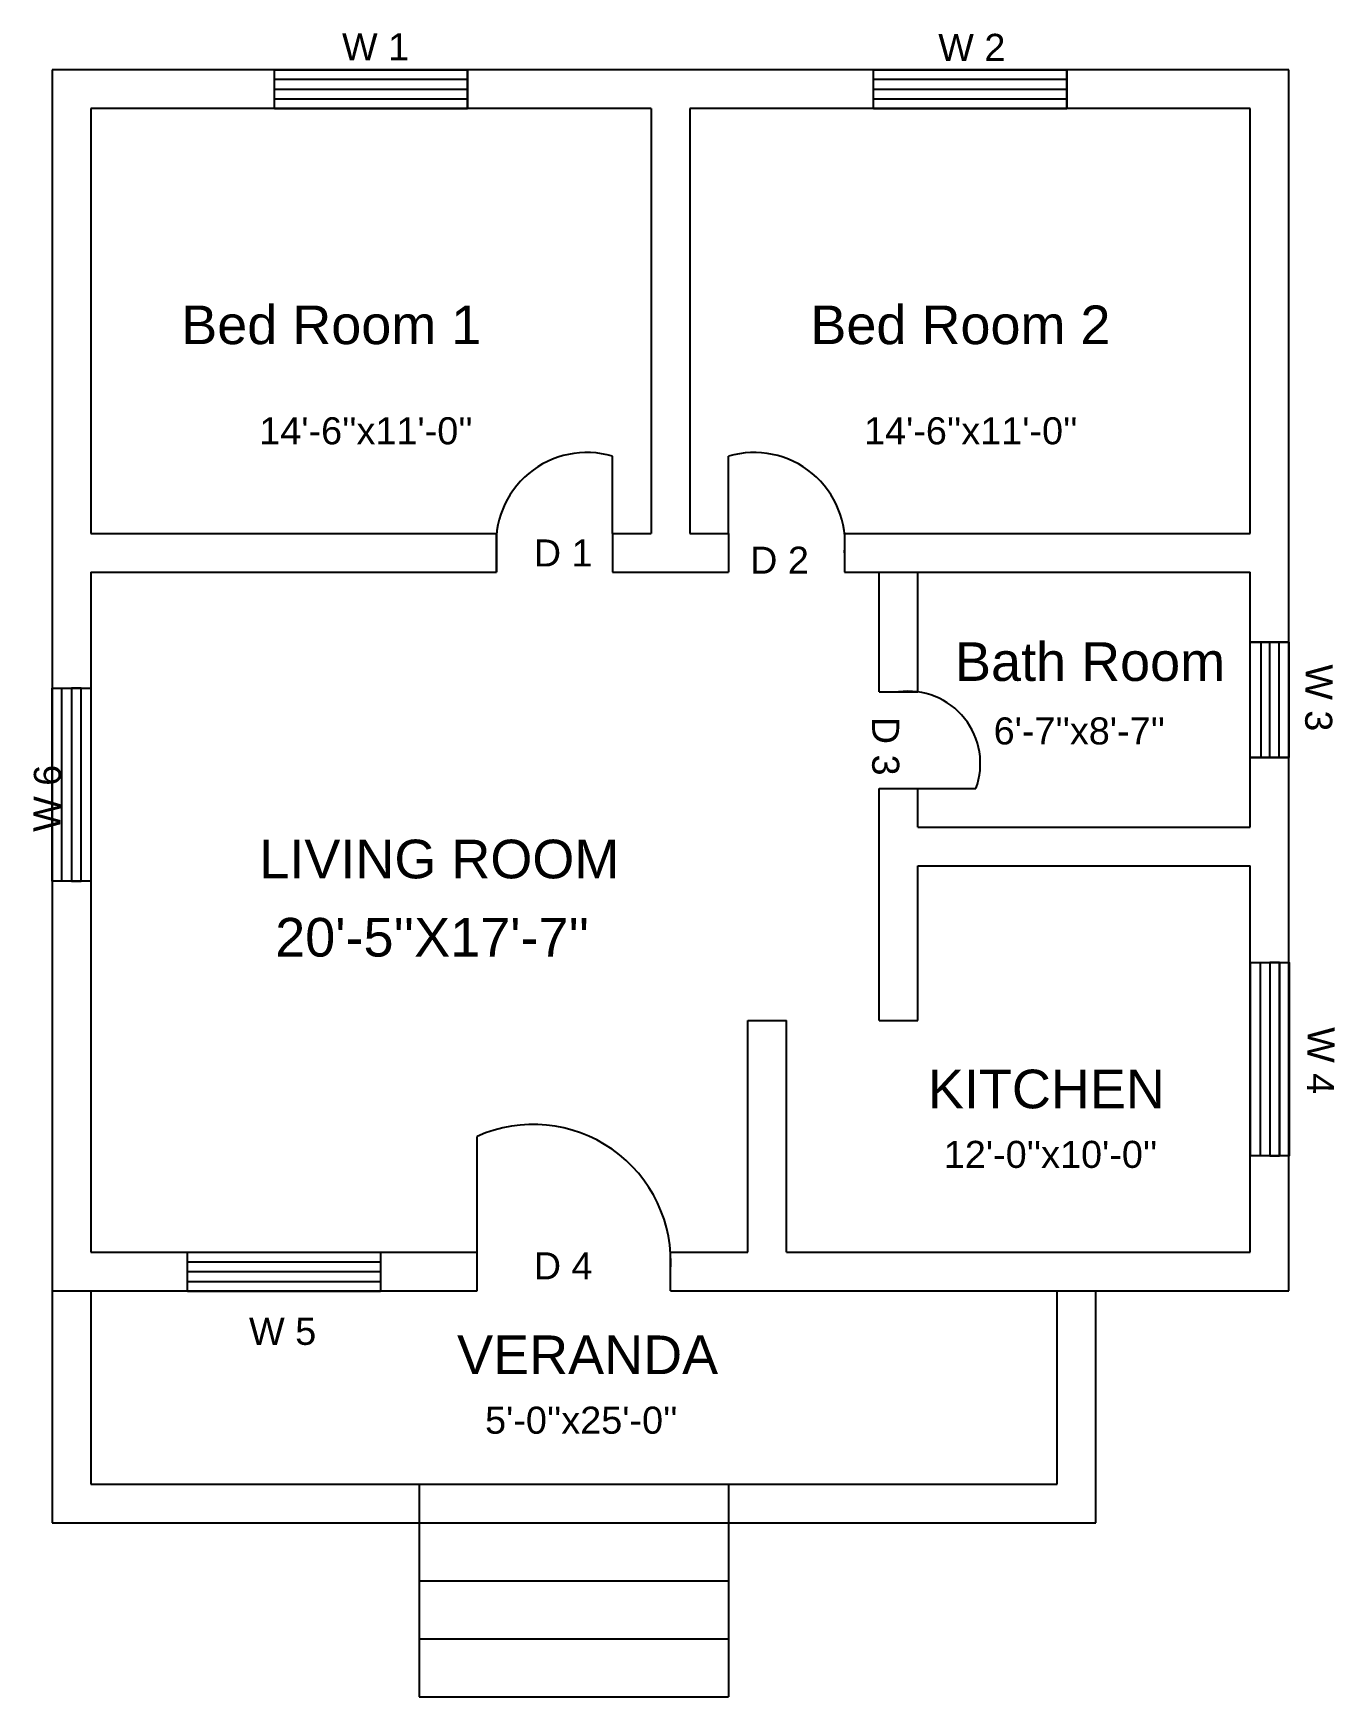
# Model space of a CAD drawing. Header units: inches. Extents: x 232 to 636, y 550 to 1066.
import ezdxf

# ---------------------------------------------------------------- set-up
doc = ezdxf.new("R2010")
doc.units = ezdxf.units.IN
doc.header["$MEASUREMENT"] = 0
doc.styles.get("Standard").update_dxf_attribs({"font": 'arial.ttf'})

msp = doc.modelspace()

# ---------------------------------------------------------------- linework, layer by layer
for p, q in [((621.76, 1054.79), (237.76, 1054.79)), ((237.76, 1054.79), (237.76, 675.59)), ((306.76, 1042.79), (306.76, 1054.79)), ((366.76, 1042.79), (366.76, 1054.79)), ((492.76, 1042.79), (492.76, 1054.79)), ((552.76, 1042.79), (552.76, 1054.79)), ((621.76, 675.59), (621.76, 1054.79)), ((249.76, 1042.79), (249.76, 910.79)), ((423.76, 1042.79), (249.76, 1042.79)), ((423.76, 1042.79), (423.76, 910.79)), ((609.76, 1042.79), (435.76, 1042.79)), ((435.76, 1042.79), (435.76, 910.79)), ((609.76, 910.79), (609.76, 1042.79)), ((411.76, 910.79), (411.76, 934.79)), ((447.76, 910.79), (447.76, 934.79)), ((249.76, 910.79), (375.76, 910.79)), ((375.76, 898.79), (375.76, 910.79)), ((375.76, 910.79), (375.76, 898.79)), ((411.76, 910.79), (423.76, 910.79)), ((411.76, 910.79), (411.76, 898.79)), ((411.76, 910.79), (423.76, 910.79)), ((435.76, 910.79), (447.76, 910.79)), ((435.76, 910.79), (447.76, 910.79)), ((447.76, 910.79), (447.76, 898.79)), ((483.76, 910.79), (483.76, 898.79)), ((483.76, 910.79), (609.76, 910.79)), ((249.76, 898.79), (375.76, 898.79)), ((249.76, 898.79), (249.76, 687.59)), ((411.76, 898.79), (447.76, 898.79)), ((483.76, 898.79), (609.76, 898.79)), ((494.56, 861.59), (494.56, 898.79)), ((506.56, 861.59), (506.56, 898.79)), ((609.76, 819.59), (609.76, 898.79)), ((609.76, 877.19), (621.76, 877.19)), ((494.56, 861.59), (506.56, 861.59)), ((609.76, 841.19), (621.76, 841.19)), ((494.56, 759.59), (494.56, 831.59)), ((494.56, 831.59), (506.56, 831.59)), ((506.56, 819.59), (506.56, 831.59)), ((506.56, 831.59), (524.56, 831.59)), ((506.56, 819.59), (609.76, 819.59)), ((506.56, 759.59), (506.56, 807.59)), ((506.56, 807.59), (609.76, 807.59)), ((609.76, 687.59), (609.76, 807.59)), ((453.76, 759.59), (465.76, 759.59)), ((453.76, 687.59), (453.76, 759.59)), ((465.76, 687.59), (465.76, 759.59)), ((494.56, 759.59), (506.56, 759.59)), ((369.76, 687.59), (369.76, 723.59)), ((249.76, 687.59), (369.76, 687.59)), ((369.76, 675.59), (369.76, 687.59)), ((429.76, 675.59), (429.76, 687.59)), ((429.76, 687.59), (453.76, 687.59)), ((465.76, 687.59), (609.76, 687.59)), ((237.76, 675.59), (369.76, 675.59)), ((237.76, 675.59), (237.76, 603.59)), ((249.76, 675.59), (249.76, 615.59)), ((429.76, 675.59), (621.76, 675.59)), ((549.76, 615.59), (549.76, 675.59)), ((561.76, 603.59), (561.76, 675.59)), ((249.76, 615.59), (549.76, 615.59)), ((351.76, 615.59), (351.76, 549.59)), ((447.76, 615.59), (447.76, 549.59)), ((237.76, 603.59), (561.76, 603.59)), ((351.76, 585.59), (447.76, 585.59)), ((351.76, 567.59), (447.76, 567.59)), ((351.76, 549.59), (447.76, 549.59))]:
    msp.add_line(p, q)
at = {"color": 5}
for p, q in [((306.76, 1051.82), (366.76, 1051.82)), ((306.76, 1048.79), (366.76, 1048.79)), ((492.76, 1051.82), (552.76, 1051.82)), ((492.76, 1048.79), (552.76, 1048.79)), ((306.76, 1045.75), (366.76, 1045.75)), ((492.76, 1045.75), (552.76, 1045.75)), ((306.76, 1042.72), (366.76, 1042.72)), ((492.76, 1042.72), (552.76, 1042.72)), ((609.76, 841.19), (609.76, 877.19)), ((609.76, 877.19), (621.76, 877.19)), ((609.76, 877.01), (621.76, 877.01)), ((613.01, 877.19), (613.01, 841.19)), ((615.76, 877.01), (615.76, 841.19)), ((618.61, 877.01), (618.61, 841.19)), ((621.76, 877.01), (621.76, 841.19)), ((237.69, 862.79), (237.69, 802.79)), ((240.72, 862.79), (240.72, 802.79)), ((621.76, 841.19), (609.76, 841.19)), ((609.76, 777.59), (609.76, 717.59)), ((612.8, 777.59), (612.8, 717.59)), ((615.83, 777.59), (615.83, 717.59)), ((618.87, 777.59), (618.87, 717.59)), ((279.76, 684.62), (339.76, 684.62)), ((279.76, 681.59), (339.76, 681.59)), ((279.76, 678.55), (339.76, 678.55)), ((279.76, 675.52), (339.76, 675.52))]:
    msp.add_line(p, q, dxfattribs=at)
for points in [[(306.76, 1042.79), (306.76, 1054.79), (366.76, 1054.79), (366.76, 1042.79)], [(492.76, 1042.79), (492.76, 1054.79), (552.76, 1054.79), (552.76, 1042.79)], [(237.76, 862.79), (249.76, 862.79), (249.76, 802.79), (237.76, 802.79)], [(609.83, 777.59), (621.83, 777.59), (621.83, 717.59), (609.83, 717.59)], [(279.76, 675.59), (279.76, 687.59), (339.76, 687.59), (339.76, 675.59)]]:
    msp.add_lwpolyline(points, dxfattribs=at)
for points in [[(246.8, 802.79), (246.8, 862.79), (243.76, 862.79), (243.76, 802.79)], [(618.87, 717.59), (618.87, 777.59), (615.83, 777.59), (615.83, 717.59)]]:
    msp.add_lwpolyline(points, close=True, dxfattribs=at)
for centre, radius, start, end in [((403.76, 907.79), 28.16, 73.4956, 186.1155), ((455.76, 907.79), 28.16, 353.8845, 106.5044), ((503.56, 839.39), 22.4, 339.6236, 97.6961), ((387.16, 684.59), 42.71, 355.9717, 114.0442)]:
    msp.add_arc(centre, radius, start, end)

# ---------------------------------------------------------------- texts
at = {"char_height": 12, "attachment_point": 1}
for s, insert, width in [('\\A1;\\pxqc,t5;{\\H0.7x;\\C2;\\c2092017;\\S^ W 1;}', (287.31, 1077.88), 101.7602), ('\\A1;{\\H0.7x;\\C2;\\c2092017;\\S^ W 2;}', (512.88, 1077.7), 101.7602), ('\\pxqc;{\\C2;\\c2092017;Bed Room 1}', (273.55, 981.58), 101.7602), ('\\pxqc;{\\C2;\\c2092017;Bed Room 2}', (468.89, 981.58), 101.7602), ("\\A1;\\pxql;{\\H0.7x;\\C2;\\c2092017;\\S^ 14'-6''x11'-0'';}", (302.07, 958.64), 101.7602), ("\\A1;\\pxql;{\\H0.7x;\\C2;\\c2092017;\\S^ 14'-6''x11'-0'';}", (489.84, 958.64), 101.7602), ('\\A1;\\pxqc;{\\H0.7x;\\C2;\\c2092017;\\SD 1^ ;}', (345.55, 908.95), 101.7602), ('\\A1;\\pxqc;{\\H0.7x;\\C2;\\c2092017;\\SD 2^ ;}', (412.72, 906.7), 101.7602), ('\\A1;\\pxqc;{\\C2;\\c2092017;Bath Room}', (509.14, 877.01), 101.7602), ("\\A1;\\pxql;{\\H0.7x;\\C2;\\c2092017;\\S^ 6'-7''x8'-7'';}", (530.08, 865.45), 101.7602), ('\\A1;\\pxqc,t6;{\\C2;\\c2092017;LIVING ROOM}', (286.07, 815.71), 143.8182), ("\\A1;\\pxql;{\\H1x;\\C2;\\c2092017;20'-5''X17'-7''}", (307.02, 791.42), 101.7602), ('\\A1;\\pxqc;{\\C2;\\c2092017;KITCHEN}', (495.58, 744.3), 101.7602), ("\\A1;\\pxql;{\\H0.7x;\\C2;\\c2092017;\\S12'-0''x10'-0''^ ;}", (514.62, 722.2), 101.7602), ('\\A1;\\pxqc;{\\H0.7x;\\C2;\\c2092017;\\SD 4^ ;}', (345.55, 687.59), 101.7602), ('\\A1;\\pxqc,t5;{\\H0.7x;\\C2;\\c2092017;\\S^ W 5;}', (258.45, 679.01), 101.7602), ('\\A1;\\pxqc;{\\C2;\\c2092017;VERANDA}', (353.14, 661.76), 101.7602), ("\\A1;\\pxql;{\\H0.7x;\\C2;\\c2092017;\\S5'-0''x25'-0''^ ;}", (372.18, 639.66), 101.7602)]:
    msp.add_mtext(s, dxfattribs=dict(at, insert=insert, width=width))
at = {"char_height": 12, "width": 101.7602, "attachment_point": 1}
for s, insert, rotation in [('\\A1;{\\H0.7x;\\C2;\\c2092017;\\S^ W 3;}', (647.14, 870.05), 269.4352), ('\\A1;\\pxqc;{\\H0.7x;\\C2;\\c2092017;\\S^ D 3;}', (512.46, 895.65), 270.0756), ('\\A1;{\\H0.7x;\\C2;\\c2092017;\\S^ W 6;}', (220.15, 818.27), 89.4352), ('\\A1;{\\H0.7x;\\C2;\\c2092017;\\S^ W 4;}', (647.74, 757.39), 269.4352)]:
    msp.add_mtext(s, dxfattribs=dict(at, insert=insert, rotation=rotation))

doc.saveas('drawing.dxf')
